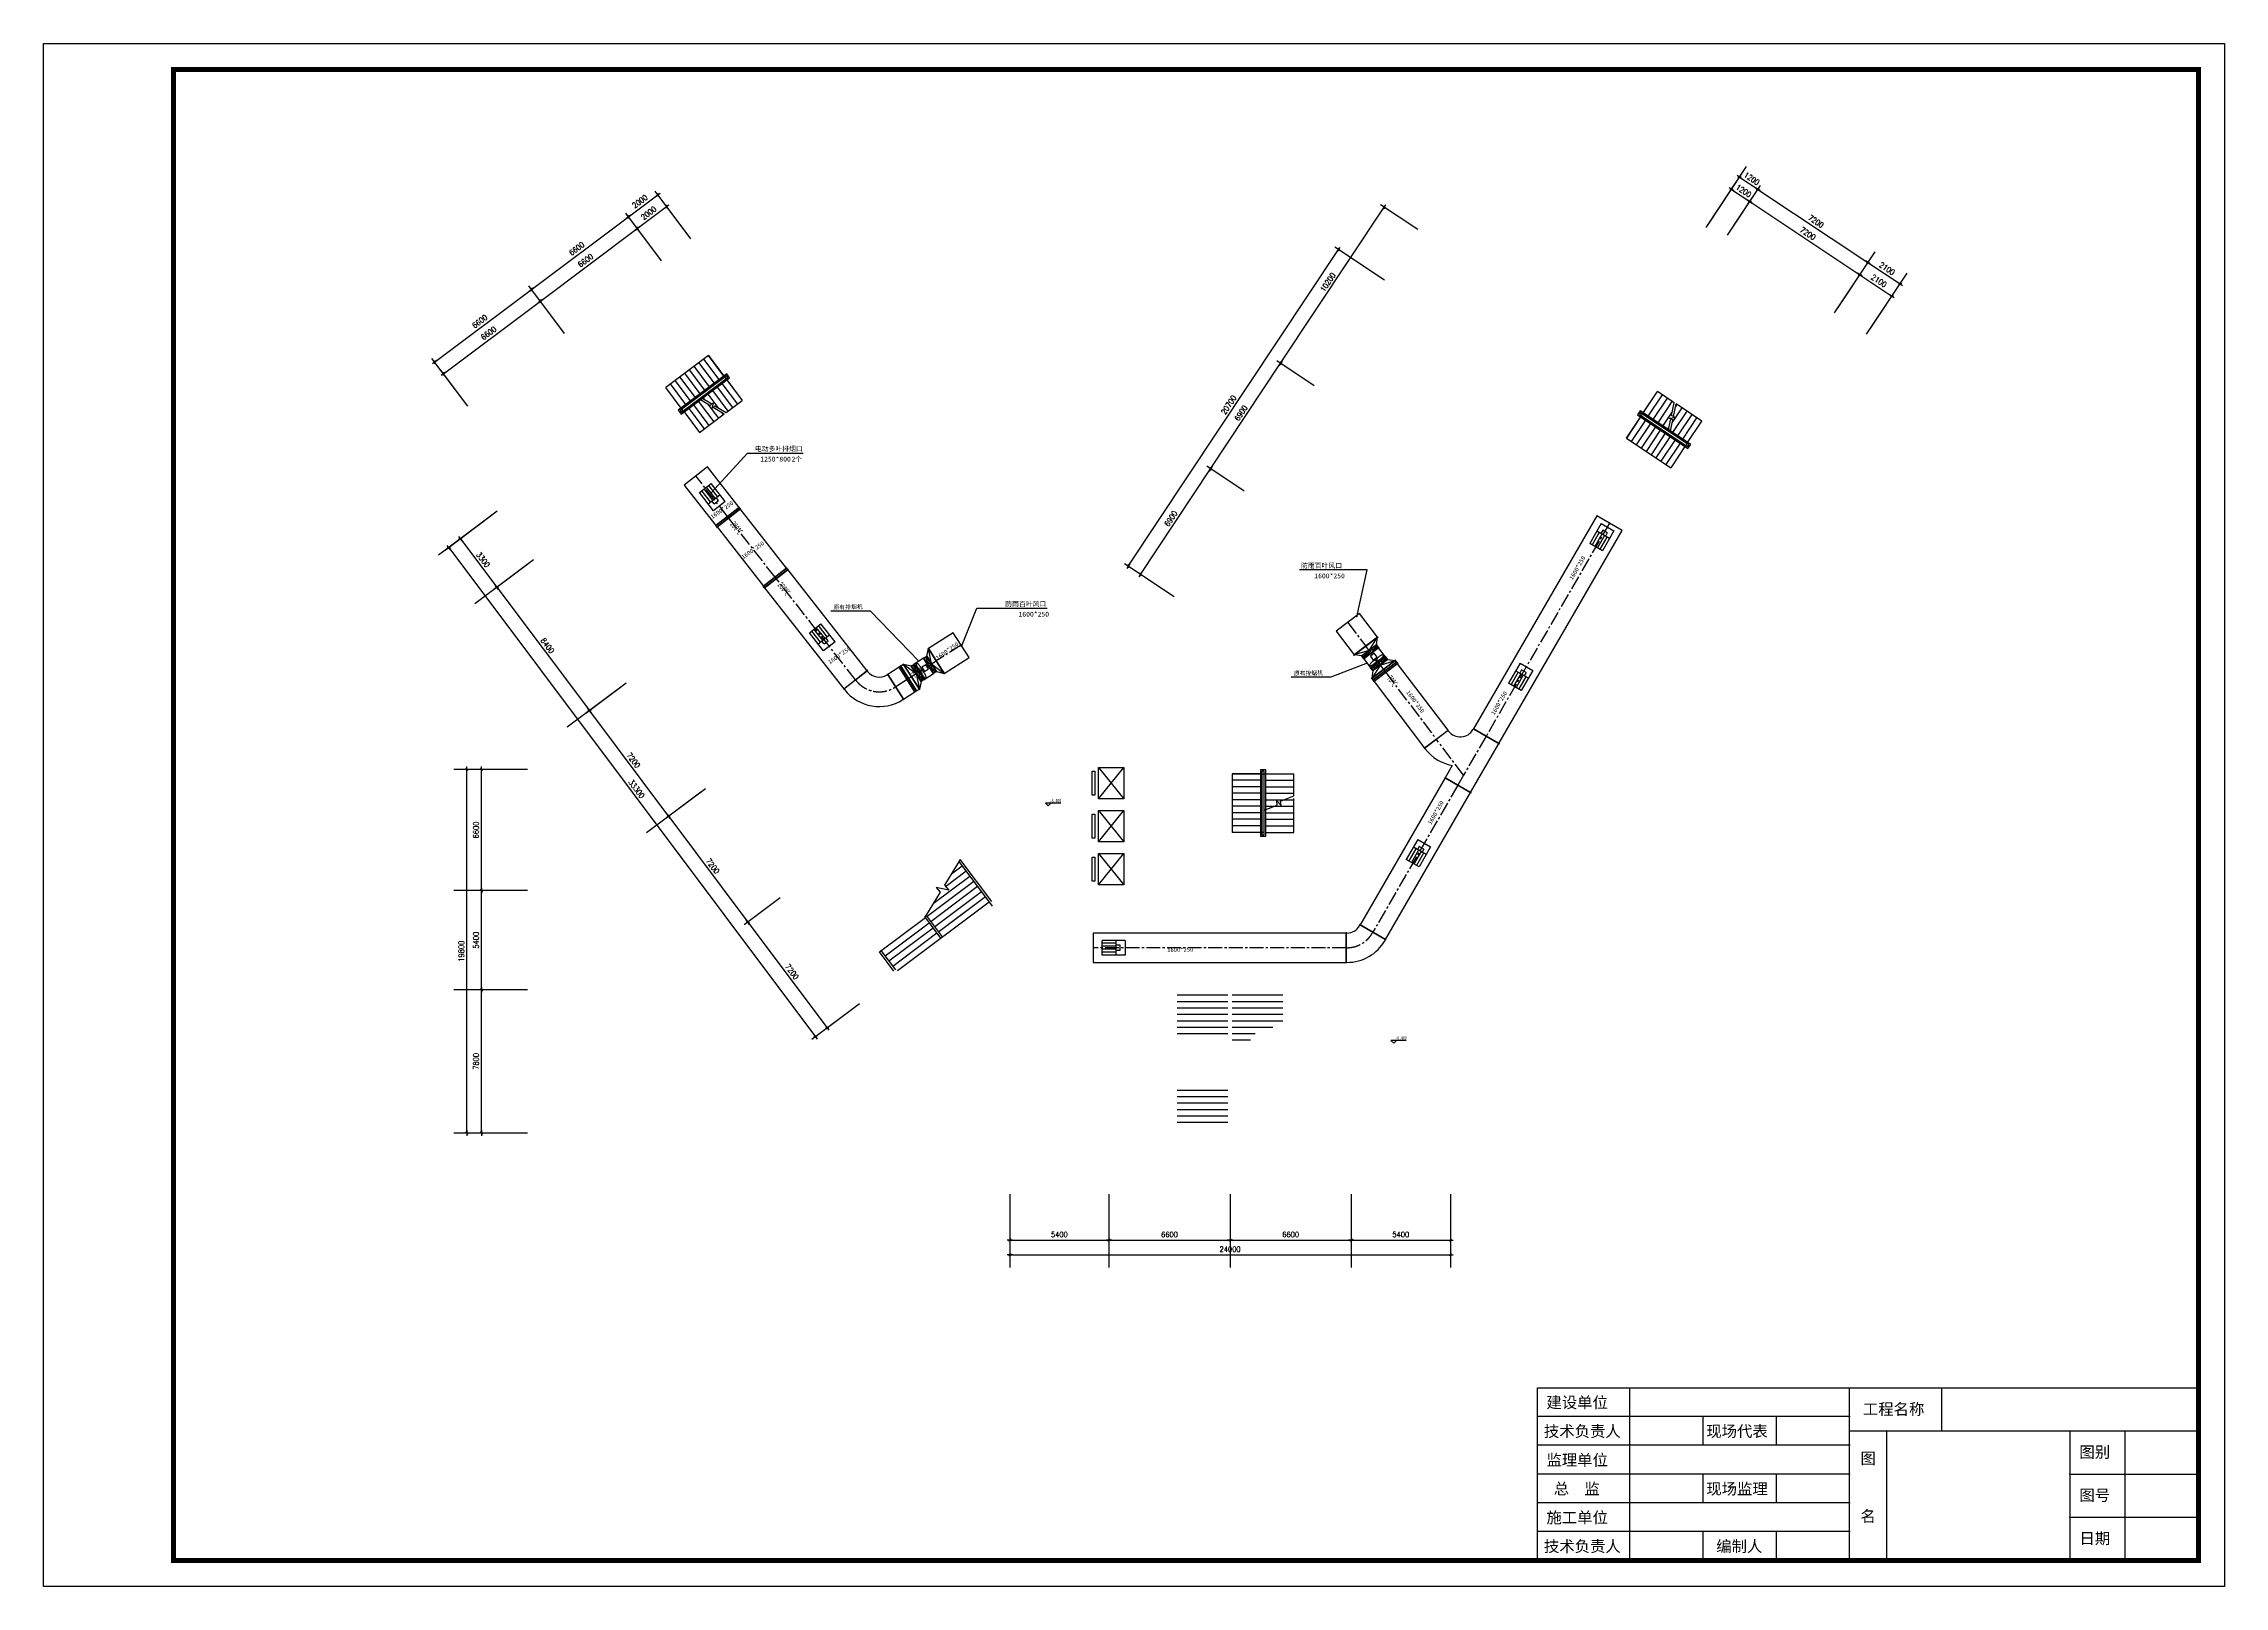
# Model space of a CAD drawing. Extents: x -149393 to 1177518, y -366685 to 296590.
# Drawn here: x 107848 to 226648, y -366685 to -282676 of the extents above; entities that cross this region are included whole.
import ezdxf

# ---------------------------------------------------------------- set-up
doc = ezdxf.new("R2010")
doc.units = 0
doc.header["$LTSCALE"] = 1000
doc.header["$MEASUREMENT"] = 0
doc.linetypes.add('CENTER2', pattern=[1.125, 0.75, -0.125, 0.125, -0.125])
doc.layers.get('0').update_dxf_attribs({"linetype": 'CONTINUOUS'})
for name, color, linetype in [('AXIS', 3, 'CONTINUOUS'), ('DIM_LEAD', 3, 'CONTINUOUS'), ('DOTE', 1, 'CONTINUOUS'), ('DUCT-排烟中心线', 5, 'CENTER2'), ('DUCT-排烟法兰', 4, 'CONTINUOUS'), ('DUCT-排烟管', 2, 'CONTINUOUS'), ('DUCT-排烟管端线', 4, 'CONTINUOUS'), ('DUCT-排烟管设备', 7, 'CONTINUOUS'), ('DUCT-排烟阀门', 7, 'CONTINUOUS'), ('DUCT-新风风口', 7, 'CONTINUOUS'), ('PUB_TITLE', 253, 'CONTINUOUS'), ('STAIR', 2, 'CONTINUOUS'), ('TEL_SYMB', 3, 'CONTINUOUS'), ('WALL', 9, 'CONTINUOUS'), ('冷媒管标注', 31, 'CONTINUOUS')]:
    doc.layers.add(name, color=color, linetype=linetype)
doc.styles.add('DIM_FONT', font='SIMPLEX.shx', dxfattribs={"width": 0.8})
doc.styles.add('HZ', font='')
doc.styles.get("Standard").update_dxf_attribs({"font": 'gbenor.shx', "bigfont": 'gbcbig.shx'})
doc.styles.add('宋体', font='')
doc.styles.get('HZ').set_extended_font_data('SimSun')
doc.styles.get('宋体').set_extended_font_data('SimSun')
doc.dimstyles.new('DIMN', dxfattribs={"dimtxt": 300, "dimasz": 1, "dimexe": 250, "dimexo": 300, "dimgap": 150, "dimtad": 1, "dimdec": 0, "dimdsep": 46, "dimtxsty": 'DIM_FONT', "dimblk": '_DIMX', "dimcen": 2.5, "dimclrt": 7, "dimadec": 0, "dimazin": 0, "dimtfac": 1, "dimtdec": 0, "dimtix": 1, "dimtmove": 2, "dimatfit": 3, "dimldrblk": '_DIMX', "dimfxl": 1, "dimtolj": 1, "dimarcsym": 0})

# ---------------------------------------------------------------- blocks, each defined once
blk = doc.blocks.new('_DIMX')
blk.add_line((-150, 0), (150, 0))
at = {"const_width": 50}
blk.add_lwpolyline([(-70, -70), (70, 70)], dxfattribs=at)
blk = doc.blocks.new('A$C1AEF7971')
at = {"layer": 'STAIR', "color": 59}
for p, q in [((2324, 4191), (0, 2448)), ((2388, 2491), (1549, 3610)), ((2646, 2685), (1807, 3803)), ((2905, 2878), (2065, 3997)), ((3163, 3072), (2324, 4191)), ((2324, 4191), (4160, 1743)), ((839, 1329), (0, 2448)), ((1097, 1523), (258, 2642)), ((1355, 1716), (516, 2835)), ((3321, 3190), (681, 1211)), ((1614, 1910), (775, 3029)), ((3306, 3090), (782, 1197)), ((839, 1000), (3478, 2980)), ((853, 1101), (3378, 2994)), ((3206, 3015), (882, 1272)), ((1872, 2104), (1033, 3223)), ((2130, 2297), (1291, 3416)), ((1935, 1912), (3278, 2919)), ((2804, 2474), (3643, 1355)), ((3062, 2668), (3902, 1549)), ((3378, 2994), (3306, 3090)), ((3478, 2980), (3321, 3190)), ((3321, 2862), (4160, 1743)), ((681, 1211), (839, 1000)), ((782, 1197), (853, 1101)), ((954, 1176), (882, 1272)), ((954, 1176), (1832, 1835)), ((1255, 1312), (2094, 194)), ((1513, 1506), (2352, 387)), ((1771, 1700), (2611, 581)), ((1832, 1835), (2420, 1473)), ((1935, 1912), (2510, 1558)), ((2030, 1893), (2085, 1819)), ((2280, 1559), (2869, 775)), ((2288, 2087), (2833, 1360)), ((2420, 1473), (2575, 1620)), ((2575, 1620), (2511, 1305)), ((2511, 1305), (2673, 1458)), ((2546, 2281), (3385, 1162)), ((2583, 1373), (3179, 1007)), ((2673, 1458), (3282, 1084)), ((3282, 1084), (4160, 1743)), ((997, 1119), (1836, 0)), ((1836, 0), (3179, 1007)), ((3028, 1099), (3127, 968))]:
    blk.add_line(p, q, dxfattribs=at)
at = {"layer": 'TEL_SYMB', "color": 59, "elevation": 1793}
blk.add_lwpolyline([(312, 1763, 0, 0, 0), (3339, 4033, 0, 0, 0), (4292, 2761, 0, 0, 0), (2973, 1771, 95.6, 0, 0), (2686, 1556, 0, 0, 0)], format="xyseb", dxfattribs=at)
at = {"layer": 'TEL_SYMB', "color": 59}
blk.add_lwpolyline([(1266, 491, 0, 0, 0), (2141, 1148, 95.6, 0, 0), (2428, 1363, 0, 0, 0)], format="xyseb", dxfattribs=at)
blk = doc.blocks.new('$风口$00000122')
for p, q in [((-250, -135), (-250, 135)), ((57.7, -135), (57.7, 135)), ((139.2, -48.6), (139.2, 48.6)), ((250, 135), (250, -135)), ((250, -135), (-250, -135)), ((139.2, -48.6), (57.7, -48.6))]:
    blk.add_line(p, q)
at = {"linetype": 'Continuous'}
for p, q in [((250, 135), (-250, 135)), ((57.7, 81), (-250, 81)), ((57.7, 27), (-250, 27)), ((139.2, 48.6), (57.7, 48.6)), ((57.7, -27), (-250, -27)), ((57.7, -81), (-250, -81))]:
    blk.add_line(p, q, dxfattribs=at)
blk = doc.blocks.new('$轴流风机$00000011')
for p, q in [((-500, 500, 0), (-500, -500, 0)), ((500, 500, 0), (-500, 500, 0)), ((-339, 135, 0), (-339, -135, 0)), ((88, 135, 0), (-339, 135, 0)), ((88, -135, 0), (88, 135, 0)), ((88, 0, 0), (288, 0, 0)), ((500, -500, 0), (500, 500, 0)), ((-500, -500, 0), (500, -500, 0)), ((-339, -135, 0), (88, -135, 0))]:
    blk.add_line(p, q)
for centre, radius, start, end in [((633, 238, 0), 465, 168.11261, 180), ((633, 238, 0), 465, 180, 191.88739), ((462, 274, 0), 291, 153.06034, 168.11261), ((462, 202, 0), 291, 191.88739, 206.93966), ((355, 329, 0), 170, 129.18213, 153.06034), ((355, 148, 0), 170, 206.93966, 230.81787), ((288, 410, 0), 64.8, 90, 129.18213), ((288, 66, 0), 64.8, 230.81787, 270), ((288, 410, 0), 64.8, 50.81787, 90), ((288, 66, 0), 64.8, 270, 309.18213), ((222, 329, 0), 170, 26.93966, 50.81787), ((222, 148, 0), 170, 309.18213, 333.06034), ((115, 274, 0), 291, 11.88739, 26.93966), ((115, 202, 0), 291, 333.06034, 348.11261), ((-56, 238, 0), 465, 0, 11.88739), ((-56, 238, 0), 465, 348.11261, 0), ((633, -238, 0), 465, 168.11261, 180), ((633, -238, 0), 465, 180, 191.88739), ((462, -202, 0), 291, 153.06034, 168.11261), ((462, -274, 0), 291, 191.88739, 206.93966), ((355, -148, 0), 170, 129.18213, 153.06034), ((355, -329, 0), 170, 206.93966, 230.81787), ((288, -66, 0), 64.8, 90, 129.18213), ((288, -410, 0), 64.8, 230.81787, 270), ((288, -66, 0), 64.8, 50.81787, 90), ((288, -410, 0), 64.8, 270, 309.18213), ((222, -148, 0), 170, 26.93966, 50.81787), ((222, -329, 0), 170, 309.18213, 333.06034), ((115, -202, 0), 291, 11.88739, 26.93966), ((115, -274, 0), 291, 333.06034, 348.11261), ((-56, -238, 0), 465, 0, 11.88739), ((-56, -238, 0), 465, 348.11261, 0)]:
    blk.add_arc(centre, radius, start, end)
for p in [(-500, 0, 0), (500, 0, 0)]:
    blk.add_point(p)
blk = doc.blocks.new('会签栏')
at = {"layer": 'PUB_TITLE', "color": 4, "lineweight": 30}
blk.add_lwpolyline([(-18000, 0), (-18000, 4700), (0, 4700)], dxfattribs=at)
at = {"layer": 'PUB_TITLE', "color": 4}
for points in [[(-15500, 4700), (-15500, 0)], [(-9500, 0), (-9500, 4700)], [(-7000, 4700), (-7000, 3525)], [(-9500, 3917), (-18000, 3917)], [(-13500, 3917), (-13500, 3133)], [(-11500, 3917), (-11500, 3133)], [(-9500, 3133), (-18000, 3133)], [(-9500, 3525), (0, 3525)], [(-8500, 3525), (-8500, 0)], [(-3500, 3525), (-3500, 0)], [(-2000, 3525), (-2000, 0)], [(-9500, 2350), (-18000, 2350)], [(-13500, 2350), (-13500, 1567)], [(-11500, 2350), (-11500, 1567)], [(-3500, 2350), (0, 2350)], [(-9500, 1567), (-18000, 1567)], [(-9500, 783), (-18000, 783)], [(-13500, 783), (-13500, 0)], [(-11500, 783), (-11500, 0)], [(-3500, 1175), (0, 1175)]]:
    blk.add_lwpolyline(points, dxfattribs=at)
at = {"layer": 'PUB_TITLE'}
for p in [(-9500, 3917), (-9500, 3133), (-9500, 2350), (-9500, 1567), (-9500, 783), (-3500, 1175)]:
    blk.add_point(p, dxfattribs=at)
at = {"layer": 'PUB_TITLE', "color": 4}
blk.add_point((-3500, 2350), dxfattribs=at)
at = {"lineweight": -3, "style": '宋体'}
for s, p in [('建设单位', (-17758, 4147)), ('工程名称', (-9140, 3965)), ('技术负责人', (-17828, 3363)), ('现场代表', (-13405, 3363)), ('图别', (-3241, 2796)), ('监理单位', (-17758, 2580)), ('图', (-9206, 2624)), ('总  监', (-17560, 1797)), ('现场监理', (-13405, 1797)), ('图号', (-3241, 1621)), ('施工单位', (-17758, 1013)), ('名', (-9206, 1049)), ('日期', (-3241, 446)), ('技术负责人', (-17828, 230)), ('编制人', (-13134, 230))]:
    blk.add_text(s, height=307, dxfattribs=at).set_placement(p)
blk = doc.blocks.new('GJGHJGHJ')
at = {"color": 59}
for p, q in [((164876.1, -78848.7), (166266.3, -80548.7)), ((164876.1, -80548.7), (166266.3, -78848.7)), ((162822, -80787.4), (161986.9, -80787.8)), ((161986.9, -80787.8), (162135.3, -80937.7)), ((162135.3, -80937.7), (162287.4, -80787.6)), ((164876.1, -81188.7), (166266.3, -82888.7)), ((164876.1, -82888.7), (166266.3, -81188.7)), ((164876.1, -83528.7), (166266.3, -85228.7)), ((164876.1, -85228.7), (166266.3, -83528.7)), ((181648.8, -93703.3), (180813.6, -93703.8)), ((180813.6, -93703.8), (180962.1, -93853.6)), ((180962.1, -93853.6), (181114.2, -93703.6))]:
    blk.add_line(p, q, dxfattribs=at)
for points in [[(164546.1, -79048.7), (164674.6, -79048.7), (164674.6, -80348.7), (164546.1, -80348.7)], [(164876.1, -78848.7), (166266.3, -78848.7), (166266.3, -80548.7), (164876.1, -80548.7)], [(164546.1, -81388.7), (164674.6, -81388.7), (164674.6, -82688.7), (164546.1, -82688.7)], [(164876.1, -81188.7), (166266.3, -81188.7), (166266.3, -82888.7), (164876.1, -82888.7)], [(164546.1, -83728.7), (164674.6, -83728.7), (164674.6, -85028.7), (164546.1, -85028.7)], [(164876.1, -83528.7), (166266.3, -83528.7), (166266.3, -85228.7), (164876.1, -85228.7)]]:
    blk.add_lwpolyline(points, close=True, dxfattribs=at)
at = {"layer": 'AXIS'}
for p, q in [((197977, -49445.7), (200190.6, -46114)), ((204973.6, -54094.2), (207187.1, -50762.5)), ((206722.7, -55256.3), (208936.3, -51924.6)), ((132126.5, -64889.7), (128926.5, -67289.7)), ((134106.5, -67529.7), (130906.5, -69929.7)), ((134106.5, -67529.7), (130906.5, -69929.7)), ((139146.5, -74249.7), (135946.5, -76649.7)), ((133771.7, -78948.7), (129771.7, -78948.7)), ((143466.5, -80009.7), (140266.5, -82409.7)), ((133771.7, -85548.7), (129771.7, -85548.7)), ((133771.7, -85548.7), (129771.7, -85548.7)), ((133771.7, -90948.7), (129771.7, -90948.7)), ((133771.7, -90948.7), (129771.7, -90948.7)), ((133771.7, -98748.7), (129771.7, -98748.7)), ((160049.8, -102074.4), (160049.8, -106074.4)), ((165449.8, -102074.4), (165449.8, -106074.4)), ((172049.8, -102074.4), (172049.8, -106074.4)), ((178649.8, -102074.4), (178649.8, -106074.4)), ((184049.8, -102074.4), (184049.8, -106074.4))]:
    blk.add_line(p, q, dxfattribs=at)
at = {"layer": 'DOTE', "color": 59}
for p, q in [((171929.8, -91248.7), (169169.8, -91248.7)), ((174929.8, -91248.7), (172169.8, -91248.7)), ((171929.8, -91598.7), (169169.8, -91598.7)), ((171929.8, -91948.7), (169169.8, -91948.7)), ((171929.8, -92298.7), (169169.8, -92298.7)), ((171929.8, -92648.7), (169169.8, -92648.7)), ((174929.8, -91598.7), (172169.8, -91598.7)), ((174929.8, -91948.7), (172169.8, -91948.7)), ((174929.8, -92298.7), (172169.8, -92298.7)), ((174929.8, -92648.7), (172169.8, -92648.7)), ((171929.8, -92998.7), (169169.8, -92998.7)), ((171929.8, -93348.7), (169169.8, -93348.7)), ((174373.5, -92998.7), (172169.8, -92998.7)), ((173419.4, -93348.7), (172169.8, -93348.7)), ((173156.1, -93698.7), (172169.8, -93698.7)), ((171929.8, -96428.7), (169169.8, -96428.7)), ((171929.8, -96778.7), (169169.8, -96778.7)), ((171929.8, -97128.7), (169169.8, -97128.7)), ((171929.8, -97478.7), (169169.8, -97478.7)), ((171929.8, -97828.7), (169169.8, -97828.7)), ((171929.8, -98178.7), (169169.8, -98178.7))]:
    blk.add_line(p, q, dxfattribs=at)
at = {"layer": 'STAIR', "color": 59}
for p, q in [((143632.5, -56410.1), (141308.9, -58152.9)), ((143697.1, -58109.9), (142858, -56991.1)), ((143955.3, -57916.2), (143116.2, -56797.4)), ((144213.5, -57722.6), (143374.4, -56603.8)), ((144471.7, -57529), (143632.5, -56410.1)), ((143632.5, -56410.1), (145468.5, -58858.1)), ((142148, -59271.7), (141308.9, -58152.9)), ((142406.2, -59078.1), (141567, -57959.3)), ((142664.3, -58884.4), (141825.2, -57765.6)), ((144629.4, -57410.6), (141990.2, -59390.1)), ((142922.5, -58690.8), (142083.4, -57572)), ((144615.1, -57511), (142090.6, -59404.4)), ((142148, -59600.4), (144787.2, -57621)), ((142162.3, -59500), (144686.8, -57606.7)), ((144514.7, -57586.3), (142191, -59329.1)), ((143180.7, -58497.2), (142341.6, -57378.3)), ((143438.9, -58303.5), (142599.8, -57184.7)), ((143243.6, -58689.1), (144586.4, -57682)), ((144113.1, -58126.6), (144952.2, -59245.4)), ((144371.2, -57933), (145210.4, -59051.8)), ((144686.8, -57606.7), (144615.1, -57511)), ((144787.2, -57621), (144629.4, -57410.6)), ((144629.4, -57739.3), (145468.5, -58858.1)), ((141990.2, -59390.1), (142148, -59600.4)), ((142262.7, -59424.7), (142191, -59329.1)), ((142262.7, -59424.7), (143140.8, -58766.2)), ((142563.9, -59288.5), (143403, -60407.3)), ((142822.1, -59094.8), (143661.2, -60213.6)), ((143080.3, -58901.2), (143919.4, -60020)), ((143140.8, -58766.2), (143729.2, -59127.7)), ((143243.6, -58689.1), (143819.1, -59042.7)), ((143338.5, -58707.5), (143393.9, -58781.4)), ((143589.1, -59041.6), (144177.6, -59826.3)), ((143596.7, -58513.9), (144142.2, -59241.2)), ((143729.2, -59127.7), (143884.1, -58981.1)), ((143884.1, -58981.1), (143819.6, -59296.1)), ((143819.6, -59296.1), (143981.7, -59142.6)), ((143854.9, -58320.3), (144694, -59439.1)), ((143891.9, -59227.7), (144487.7, -59593.8)), ((143981.7, -59142.6), (144590.5, -59516.7)), ((144590.5, -59516.7), (145468.5, -58858.1)), ((142090.6, -59404.4), (142162.3, -59500)), ((142305.7, -59482.1), (143144.9, -60600.9)), ((143144.9, -60600.9), (144487.7, -59593.8)), ((144337.3, -59501.4), (144435.8, -59632.7)), ((172169.8, -79185.4), (172169.8, -82374.8)), ((173705.4, -79185.4), (172169.8, -79185.4)), ((172169.8, -79185.4), (175529.8, -79185.4)), ((173705.4, -79539.8), (172169.8, -79539.8)), ((173994.1, -78968.9), (173705.4, -78968.9)), ((173705.4, -78968.9), (173705.4, -82591.4)), ((173915.4, -79047.6), (173784.1, -79047.6)), ((173784.1, -79047.6), (173784.1, -82512.6)), ((173784.1, -79185.4), (173784.1, -82374.8)), ((173915.4, -82512.6), (173915.4, -79047.6)), ((173915.4, -81028.5), (173915.4, -79185.4)), ((173994.1, -82591.4), (173994.1, -78968.9)), ((173994.1, -79185.4), (175529.8, -79185.4)), ((173994.1, -79539.8), (175529.8, -79539.8)), ((175529.8, -80390.6), (175529.8, -79185.4)), ((173705.4, -79894.2), (172169.8, -79894.2)), ((173705.4, -80248.6), (172169.8, -80248.6)), ((173705.4, -80602.9), (172169.8, -80602.9)), ((173994.1, -79894.2), (175529.8, -79894.2)), ((173994.1, -80248.6), (175529.8, -80248.6)), ((173994.1, -80602.9), (174992.4, -80602.9)), ((174620.7, -80890.9), (174593.9, -80658.3)), ((174593.9, -80658.3), (174828.1, -80922.4)), ((174800.1, -80678.9), (175529.8, -80390.6)), ((174828.1, -80922.4), (174800.1, -80678.9)), ((174992.4, -80602.9), (175529.8, -80602.9)), ((175529.8, -82374.8), (175529.8, -80531.7)), ((173705.4, -80957.3), (172169.8, -80957.3)), ((173705.4, -81311.7), (172169.8, -81311.7)), ((173705.4, -81666.1), (172169.8, -81666.1)), ((173915.4, -81169.6), (174620.7, -80890.9)), ((173915.4, -82374.8), (173915.4, -81169.6)), ((173994.1, -80957.3), (174452.7, -80957.3)), ((173994.1, -81311.7), (175529.8, -81311.7)), ((173994.1, -81666.1), (175529.8, -81666.1)), ((174452.7, -80957.3), (175529.8, -80957.3)), ((173705.4, -82020.4), (172169.8, -82020.4)), ((173705.4, -82374.8), (172169.8, -82374.8)), ((173705.4, -82591.4), (173994.1, -82591.4)), ((173915.4, -82374.8), (173784.1, -82374.8)), ((173784.1, -82512.6), (173915.4, -82512.6)), ((173994.1, -82020.4), (175529.8, -82020.4)), ((173994.1, -82374.8), (175529.8, -82374.8)), ((157349.8, -83858), (156488.7, -85259.5)), ((156871.8, -84636), (157459.9, -84194.9)), ((159116.9, -86404.1), (157285.6, -83962.6)), ((159068.3, -86140), (157349.8, -83858)), ((155545.8, -86943), (158089.9, -85034.9)), ((155755.8, -87223), (158299.9, -85314.9)), ((155874.5, -86259), (157879.9, -84754.9)), ((156737.7, -85522.5), (156030.7, -85377.8)), ((156030.7, -85377.8), (156264.3, -85624.6)), ((156488.7, -85259.5), (156737.7, -85522.5)), ((156544.8, -85318.7), (157669.9, -84474.9)), ((153937.6, -89899.1), (158929.9, -86154.9)), ((156264.3, -85624.6), (155461.7, -86930.8)), ((155965.7, -87503), (158509.9, -85594.9)), ((156175.7, -87783.1), (158719.9, -85874.9)), ((156714.5, -87379), (158719.9, -85874.9)), ((152953.8, -88887), (155449.8, -87015)), ((153259.8, -89095), (155659.8, -87295)), ((153469.7, -89375.1), (155869.7, -87575)), ((153679.6, -89655.1), (156079.7, -87855.1)), ((155413.7, -86966.8), (155509.7, -86894.8)), ((156289.6, -88135.1), (155413.7, -86966.8)), ((156385.6, -88063.1), (155509.7, -86894.8)), ((153737.1, -89931.8), (152953.8, -88887)), ((153833.1, -89859.8), (153049.8, -88815))]:
    blk.add_line(p, q, dxfattribs=at)
at = {"layer": 'TEL_SYMB', "color": 59, "elevation": 1793}
blk.add_lwpolyline([(141620.8, -58837.8, 0, 0, 0), (144647.4, -56567.9, 0, 0, 0), (145601.2, -57839.7, 0, 0, 0), (144281.6, -58829.5, 95.6, 0, 0), (143994.7, -59044.6, 0, 0, 0)], format="xyseb", dxfattribs=at)
at = {"layer": 'TEL_SYMB', "color": 59}
for points in [[(142574.7, -60109.6, 0, 0, 0), (143449.7, -59453.4, 95.6, 0, 0), (143736.5, -59238.3, 0, 0, 0)], [(174722.6, -82552, 0, 0, 0), (174722.6, -81351.1, 105, 0, 0), (174722.6, -80957.3, 0, 0, 0)]]:
    blk.add_lwpolyline(points, format="xyseb", dxfattribs=at)
at = {"rotation": 109.501830446718}
blk.add_blockref('A$C1AEF7971', (198364.8, -61709.4), dxfattribs=at)
at = {"color": 59, "style": 'HZ', "width": 0.7}
for p in [(162223.3, -80739.8), (181050, -93655.8)]:
    blk.add_text('-8.400', height=183.52, dxfattribs=at).set_placement(p)
at = {"layer": 'AXIS'}
for p1, p2, distance in [((141257.6, -51492.6), (142857.6, -50292.6), 3300), ((197977, -49445.7), (198976.5, -50109.7), 3300), ((197977, -49445.7), (198976.5, -50109.7), 2500), ((198976.5, -50109.7), (204973.6, -54094.2), 3300), ((135977.6, -55452.6), (141257.6, -51492.6), 3300), ((141257.6, -51492.6), (142857.6, -50292.6), 2500), ((176886.5, -58217.8), (182531.1, -49722), 2500), ((198976.5, -50109.7), (204973.6, -54094.2), 2500), ((135977.6, -55452.6), (141257.6, -51492.6), 2500), ((169249.7, -69712.2), (180704.9, -52470.7), 3300), ((204973.6, -54094.2), (206722.7, -55256.3), 3300), ((204973.6, -54094.2), (206722.7, -55256.3), 2500), ((130697.6, -59412.6), (135977.6, -55452.6), 3300), ((130697.6, -59412.6), (135977.6, -55452.6), 2500), ((173068.1, -63965), (176886.5, -58217.8), 2500), ((169249.7, -69712.2), (173068.1, -63965), 2500), ((132126.5, -64889.7), (152106.6, -91529.7), -3300), ((132126.5, -64889.7), (134106.5, -67529.7), -2500), ((134106.5, -67529.7), (139146.5, -74249.7), -2500), ((139146.5, -74249.7), (143466.5, -80009.7), -2500), ((133471.7, -98748.7), (133471.7, -78948.7), 3000), ((133771.7, -85548.7), (133771.7, -78948.7), 2500), ((143466.5, -80009.7), (147786.5, -85769.7), -2500), ((133771.7, -90948.7), (133771.7, -85548.7), 2500), ((147786.5, -85769.7), (152106.6, -91529.7), -2500), ((133771.7, -98748.7), (133771.7, -90948.7), 2500), ((160049.8, -102074.4), (165449.8, -102074.4), -2500), ((160049.8, -102074.4), (184049.8, -102074.4), -3300), ((165449.8, -102074.4), (172049.8, -102074.4), -2500), ((172049.8, -102074.4), (178649.8, -102074.4), -2500), ((178649.8, -102074.4), (184049.8, -102074.4), -2500)]:
    blk.add_aligned_dim(p1=p1, p2=p2, distance=distance, dimstyle='DIMN', dxfattribs=at).render()

msp = doc.modelspace()

# ---------------------------------------------------------------- linework, layer by layer
at = {"elevation": -28}
msp.add_lwpolyline([(155532.9, -316300), (152893.4, -313577.4), (150729, -313577.4)], dxfattribs=at)
msp.add_lwpolyline([(179956.4, -316420.2), (177972.2, -317179.2), (175807.8, -317179.2)])
at = {"layer": 'DIM_LEAD'}
for p, q in [((144208.2, -307145.7), (146197.3, -304977.4)), ((146197.3, -304977.4), (149232, -304977.4)), ((179951.3, -311338), (176258.3, -311338)), ((179385.1, -313881.4), (179951.3, -311338)), ((157857.6, -315506.7), (158689.6, -313423.9)), ((158689.6, -313423.9), (162512.2, -313423.9))]:
    msp.add_line(p, q, dxfattribs=at)
at = {"layer": 'DIM_LEAD', "const_width": 40}
for points in [[(144194.7, -307160.4, 1), (144221.8, -307130.9, 1)], [(179380.8, -313900.9, 1), (179389.5, -313861.9, 1)], [(157850.2, -315525.3, 1), (157865, -315488.1, 1)]]:
    msp.add_lwpolyline(points, format="xyb", close=True, dxfattribs=at)
at = {"layer": 'DUCT-排烟中心线'}
for p, q in [((145104.4, -308423.9), (143375.3, -306218.1)), ((147695.7, -311729.7), (145166.3, -308502.9)), ((193148, -308786.7), (186432.7, -320383.9)), ((152077.9, -317320.3), (147757.6, -311808.7)), ((178895.6, -314193.3), (179871.2, -315480.2)), ((157833.6, -315427.8), (156476.2, -316291.5)), ((180052.6, -315719.4), (179871.3, -315480.3)), ((155125.3, -317151.1), (154967.9, -317251.2)), ((155378.5, -316989.9), (155125.4, -317151)), ((156222.9, -316452.7), (156476, -316291.6)), ((180657.2, -316516.9), (180838.4, -316756)), ((180838.6, -316756.1), (180905.9, -316845)), ((180966.5, -316925), (183717.1, -320553.1)), ((152078.1, -317320.4), (152108.9, -317359.8)), ((154227.1, -317722.6), (154269.3, -317695.7)), ((154883.2, -317305.1), (154269.4, -317695.6)), ((185202.3, -322512.1), (183717.2, -320553.3)), ((186432.6, -320384.1), (185202.3, -322512.1)), ((184886.1, -323059), (180258, -331064.1)), ((185202.3, -322512.1), (184886.2, -323058.9)), ((180257.9, -331064.2), (180232.9, -331107.5)), ((178797, -331907.5), (165032.5, -331907.5)), ((178847.2, -331907.5), (178797.2, -331907.5))]:
    msp.add_line(p, q, dxfattribs=at)
for centre, start, end in [((153368.2, -316372.7), 218.091651, 302.468556), ((178847.2, -330307.5), 270, 330)]:
    msp.add_arc(centre, 1600, start, end, dxfattribs=at)
at = {"layer": 'DUCT-排烟法兰'}
for p, q in [((144443.4, -308942.2), (145765.6, -307905.8)), ((144505.2, -309021.1), (145827.4, -307984.6)), ((147034.6, -312248), (148356.8, -311211.5)), ((147096.5, -312326.8), (148418.7, -311290.4)), ((155938.3, -316005.6), (156507.3, -316899.9)), ((156025.2, -315582.9), (156927, -317000.2)), ((179201.9, -315987.7), (180540.7, -314972.8)), ((179630.3, -316039.7), (180475, -315399.3)), ((180595.9, -315558.8), (179751.2, -316199.2)), ((152739.1, -316802.1), (151416.9, -317838.5)), ((154720.3, -318404.4), (153818.4, -316987)), ((155334.2, -318013.7), (154432.3, -316596.4)), ((155418.8, -317960), (154516.9, -316542.6)), ((155576.3, -317859.7), (154674.4, -316442.3)), ((155094.1, -316542.7), (155663.1, -317437)), ((155263, -316435.2), (155832.1, -317329.5)), ((156338.4, -317007.3), (155769.4, -316113)), ((180113.8, -316677.5), (180958.5, -316037.1)), ((181507.9, -316248.6), (180169.1, -317263.5)), ((180234.8, -316837), (181079.5, -316196.6)), ((181575.3, -316337.6), (180236.6, -317352.5)), ((181635.9, -316417.4), (180297.1, -317432.4)), ((183047.8, -321060.7), (184386.6, -320045.7)), ((185705.5, -319963.5), (187159.9, -320804.4)), ((184158.9, -322638.5), (185613.4, -323479.4)), ((178797.1, -331067.5), (178797.1, -332747.5)), ((180985.4, -331484.1), (179530.5, -330644.1))]:
    msp.add_line(p, q, dxfattribs=at)
at = {"layer": 'DUCT-排烟管'}
for p, q in [((144005, -305724.6), (142745.7, -306711.6)), ((145734, -307930.4), (144005, -305724.6)), ((142745.7, -306711.6), (144474.8, -308917.4)), ((145734.1, -307930.5), (145795.8, -308009.2)), ((148325.3, -311236.1), (145796, -308009.4)), ((192455.6, -308385.8), (185740.4, -319983)), ((193840.3, -309187.6), (192455.6, -308385.8)), ((144536.6, -308996.3), (144474.9, -308917.6)), ((144536.7, -308996.5), (147066.1, -312223.2)), ((187125.1, -320784.8), (193840.3, -309187.6)), ((148325.4, -311236.3), (148387.1, -311315)), ((147127.9, -312302.1), (147066.2, -312223.4)), ((147128, -312302.2), (151448.3, -317813.8)), ((152707.6, -316826.7), (148387.2, -311315.1)), ((157404.2, -314752.8), (156046.7, -315616.5)), ((158263.1, -316102.7), (157404.2, -314752.8)), ((179533.1, -313710), (178258.1, -314676.6)), ((178258.1, -314676.6), (179233.7, -315963.5)), ((180508.7, -314996.9), (179533.1, -313710)), ((155954.5, -316030.8), (156046.5, -315616.7)), ((156222.9, -316452.7), (156046.5, -315616.7)), ((180052.6, -315719.4), (179233.8, -315963.6)), ((179654.1, -316021.5), (179233.8, -315963.6)), ((180052.6, -315719.4), (180508.8, -314997)), ((180451, -315417.3), (180508.8, -314997)), ((180451.1, -315417.5), (180572, -315576.9)), ((152738.5, -316866.2), (152707.7, -316826.9)), ((153839.8, -317020.8), (153797.6, -317047.6)), ((154453.7, -316630.2), (153840, -317020.7)), ((154453.9, -316630), (154538.3, -316576.4)), ((154695.8, -316476.1), (154538.4, -316576.3)), ((155110.1, -316568.1), (154696, -316476)), ((155378.5, -316989.9), (154696, -316476)), ((155110.3, -316568), (155279, -316460.6)), ((155378.5, -316989.9), (155554.9, -317825.9)), ((155785.6, -316138.3), (155954.3, -316030.9)), ((156222.9, -316452.7), (156905.5, -316966.6)), ((156491.2, -316874.6), (156322.4, -316982)), ((156491.3, -316874.5), (156905.5, -316966.6)), ((156905.6, -316966.4), (158263.1, -316102.7)), ((179775.1, -316181), (179654.3, -316021.6)), ((180258.6, -316818.8), (180137.8, -316659.5)), ((180657.2, -316516.9), (180200.9, -317239.3)), ((180258.7, -316819), (180200.9, -317239.3)), ((180657.2, -316516.9), (181475.9, -316272.7)), ((180934.7, -316055.3), (181055.5, -316214.7)), ((181055.6, -316214.9), (181475.9, -316272.7)), ((181543.4, -316361.6), (181476.1, -316272.8)), ((181543.5, -316361.8), (181603.9, -316441.5)), ((184354.6, -320069.8), (181604, -316441.7)), ((151448.4, -317813.9), (151479.3, -317853.3)), ((154656.6, -318397.5), (154698.7, -318370.7)), ((154698.9, -318370.6), (155312.7, -317980.1)), ((155397.2, -317926.3), (155312.8, -317979.9)), ((155397.4, -317926.2), (155554.7, -317826)), ((155647, -317411.8), (155554.9, -317825.9)), ((155815.9, -317304.3), (155647.1, -317411.7)), ((180201, -317239.5), (180268.4, -317328.3)), ((180328.9, -317408.1), (180268.5, -317328.4)), ((180329, -317408.3), (183079.6, -321036.4)), ((184385, -320109.8), (184354.8, -320070)), ((185740.1, -319983.6), (185715, -320026.9)), ((183079.7, -321036.6), (183109.9, -321076.4)), ((185578.8, -323459.3), (187100.2, -320827.8)), ((187100.2, -320827.8), (187125.2, -320784.5)), ((184193.5, -322658.6), (179565.4, -330663.6)), ((184582.5, -321985.8), (184193.6, -322658.4)), ((180950.6, -331464.5), (185578.7, -323459.4)), ((178797, -331107.5), (165032.5, -331107.5)), ((165032.5, -331107.5), (165032.5, -332707.5)), ((178797.2, -331107.5), (178847.2, -331107.5)), ((179540.1, -330707.5), (179565.1, -330664.2)), ((180950.7, -331464.2), (180925.7, -331507.5)), ((165032.5, -332707.5), (178797, -332707.5)), ((178847.2, -332707.5), (178797.2, -332707.5))]:
    msp.add_line(p, q, dxfattribs=at)
for centre, radius, start, end in [((153368.2, -316372.7), 800, 218.091651, 302.468556), ((153368.2, -316372.7), 2400, 218.091651, 302.468556), ((185022.5, -319626.5), 800, 217.166621, 329.965544), ((185022.5, -319626.5), 2400, 217.166621, 259.436765), ((178847.2, -330307.5), 800, 270, 330), ((178847.2, -330307.5), 2400, 270, 330)]:
    msp.add_arc(centre, radius, start, end, dxfattribs=at)
at = {"layer": 'DUCT-排烟管端线'}
for p, q in [((144474.8, -308917.4), (145734, -307930.4)), ((145734.1, -307930.5), (144474.9, -308917.6)), ((145795.8, -308009.2), (144536.6, -308996.3)), ((145796, -308009.4), (144536.7, -308996.5)), ((147066.1, -312223.2), (148325.3, -311236.1)), ((148325.4, -311236.3), (147066.2, -312223.4)), ((148387.1, -311315), (147127.9, -312302.1)), ((148387.2, -311315.1), (147128, -312302.2)), ((156905.5, -316966.6), (156046.5, -315616.7)), ((156046.7, -315616.5), (156905.6, -316966.4)), ((179233.7, -315963.5), (180508.7, -314996.9)), ((180508.8, -314997), (179233.8, -315963.6)), ((179654.1, -316021.5), (180451, -315417.3)), ((180451.1, -315417.5), (179654.3, -316021.6)), ((180572, -315576.9), (179775.1, -316181)), ((151448.3, -317813.8), (152707.6, -316826.7)), ((151448.4, -317813.9), (152707.7, -316826.9)), ((154698.7, -318370.7), (153839.8, -317020.8)), ((153840, -317020.7), (154698.9, -318370.6)), ((155312.7, -317980.1), (154453.7, -316630.2)), ((154453.9, -316630), (155312.8, -317979.9)), ((154538.3, -316576.4), (155397.2, -317926.3)), ((154538.4, -316576.3), (155397.4, -317926.2)), ((155554.7, -317826), (154695.8, -316476.1)), ((154696, -316476), (155554.9, -317825.9)), ((155647, -317411.8), (155110.1, -316568.1)), ((155647.1, -317411.7), (155110.3, -316568)), ((155815.9, -317304.3), (155279, -316460.6)), ((156322.4, -316982), (155785.6, -316138.3)), ((156491.2, -316874.6), (155954.3, -316030.9)), ((155954.5, -316030.8), (156491.3, -316874.5)), ((180934.7, -316055.3), (180137.8, -316659.5)), ((180200.9, -317239.3), (181475.9, -316272.7)), ((181476.1, -316272.8), (180201, -317239.5)), ((181055.5, -316214.7), (180258.6, -316818.8)), ((181055.6, -316214.9), (180258.7, -316819)), ((180268.4, -317328.3), (181543.4, -316361.6)), ((181543.5, -316361.8), (180268.5, -317328.4)), ((181603.9, -316441.5), (180328.9, -317408.1)), ((181604, -316441.7), (180329, -317408.3)), ((183079.6, -321036.4), (184354.6, -320069.8)), ((184354.8, -320070), (183079.7, -321036.6)), ((187125.2, -320784.5), (185740.1, -319983.6)), ((185740.4, -319983), (187125.1, -320784.8)), ((185578.7, -323459.4), (184193.5, -322658.6)), ((184193.6, -322658.4), (185578.8, -323459.3)), ((178797, -332707.5), (178797, -331107.5)), ((178797.2, -332707.5), (178797.2, -331107.5)), ((180950.7, -331464.2), (179565.1, -330664.2)), ((179565.4, -330663.6), (180950.6, -331464.5))]:
    msp.add_line(p, q, dxfattribs=at)
at = {"layer": 'DUCT-排烟阀门'}
for p, q in [((145108.4, -308429), (145162.4, -308497.8)), ((145110.9, -308458.3), (145110.4, -308462.6)), ((145110.4, -308462.6), (145110.6, -308466.9)), ((145110.6, -308466.9), (145111.6, -308471.2)), ((145112.2, -308454.1), (145110.9, -308458.3)), ((145111.6, -308471.2), (145113.3, -308475.2)), ((145114.2, -308450.2), (145112.2, -308454.1)), ((145113.3, -308475.2), (145115.7, -308478.8)), ((145116.8, -308446.7), (145114.2, -308450.2)), ((145115.7, -308478.8), (145118.7, -308482)), ((145120, -308443.7), (145116.8, -308446.7)), ((145118.7, -308482), (145122.2, -308484.6)), ((145123.6, -308441.4), (145120, -308443.7)), ((145122.2, -308484.6), (145126, -308486.6)), ((145127.6, -308439.6), (145123.6, -308441.4)), ((145126, -308486.6), (145130.2, -308487.9)), ((145131.9, -308438.7), (145127.6, -308439.6)), ((145130.2, -308487.9), (145134.5, -308488.4)), ((145136.2, -308438.4), (145131.9, -308438.7)), ((145134.5, -308488.4), (145138.9, -308488.2)), ((145140.5, -308439), (145136.2, -308438.4)), ((145138.9, -308488.2), (145143.1, -308487.2)), ((145144.7, -308440.2), (145140.5, -308439)), ((145143.1, -308487.2), (145147.1, -308485.5)), ((145148.6, -308442.2), (145144.7, -308440.2)), ((145147.1, -308485.5), (145150.8, -308483.1)), ((145152.1, -308444.8), (145148.6, -308442.2)), ((145150.8, -308483.1), (145154, -308480.1)), ((145155.1, -308448), (145152.1, -308444.8)), ((145154, -308480.1), (145156.6, -308476.6)), ((145157.4, -308451.6), (145155.1, -308448)), ((145156.6, -308476.6), (145158.6, -308472.7)), ((145159.1, -308455.7), (145157.4, -308451.6)), ((145158.6, -308472.7), (145159.8, -308468.6)), ((145160.1, -308459.9), (145159.1, -308455.7)), ((145159.8, -308468.6), (145160.4, -308464.2)), ((145160.4, -308464.2), (145160.1, -308459.9)), ((147699.7, -311734.7), (147753.6, -311803.6)), ((147702.2, -311764), (147701.7, -311768.3)), ((147701.7, -311768.3), (147701.9, -311772.7)), ((147701.9, -311772.7), (147702.9, -311776.9)), ((147703.4, -311759.8), (147702.2, -311764)), ((147702.9, -311776.9), (147704.6, -311780.9)), ((147705.4, -311756), (147703.4, -311759.8)), ((147704.6, -311780.9), (147707, -311784.6)), ((147708, -311752.5), (147705.4, -311756)), ((147707, -311784.6), (147709.9, -311787.8)), ((147711.2, -311749.5), (147708, -311752.5)), ((147709.9, -311787.8), (147713.4, -311790.4)), ((147714.9, -311747.1), (147711.2, -311749.5)), ((147713.4, -311790.4), (147717.3, -311792.4)), ((147718.9, -311745.4), (147714.9, -311747.1)), ((147717.3, -311792.4), (147721.5, -311793.6)), ((147723.1, -311744.4), (147718.9, -311745.4)), ((147721.5, -311793.6), (147725.8, -311794.2)), ((147727.5, -311744.2), (147723.1, -311744.4)), ((147725.8, -311794.2), (147730.2, -311793.9)), ((147731.8, -311744.7), (147727.5, -311744.2)), ((147730.2, -311793.9), (147734.4, -311792.9)), ((147736, -311746), (147731.8, -311744.7)), ((147734.4, -311792.9), (147738.4, -311791.2)), ((147739.9, -311747.9), (147736, -311746)), ((147738.4, -311791.2), (147742.1, -311788.8)), ((147743.3, -311750.6), (147739.9, -311747.9)), ((147742.1, -311788.8), (147745.2, -311785.9)), ((147746.3, -311753.7), (147743.3, -311750.6)), ((147745.2, -311785.9), (147747.9, -311782.4)), ((147748.7, -311757.4), (147746.3, -311753.7)), ((147747.9, -311782.4), (147749.8, -311778.5)), ((147750.4, -311761.4), (147748.7, -311757.4)), ((147749.8, -311778.5), (147751.1, -311774.3)), ((147751.4, -311765.7), (147750.4, -311761.4)), ((147751.1, -311774.3), (147751.6, -311770)), ((147751.6, -311770), (147751.4, -311765.7)), ((179705.7, -316041.6), (179875.6, -316003.5)), ((179977.4, -315776.7), (179724.2, -316113.9)), ((180256.5, -315565), (179824, -316143.9)), ((179877.8, -315852.2), (180154.5, -315784.1)), ((180091.9, -315890.4), (179903.1, -315934.9)), ((180517.2, -315606.2), (180099.4, -315720.9)), ((180293.5, -315787.9), (180142.7, -315837.6)), ((180479, -315454.2), (180151.2, -315895.9)), ((180191.9, -315614), (180474.5, -315544.7)), ((180358.1, -315488), (180475.2, -315459.3)), ((180538.2, -315532.3), (180423.5, -315689.4)), ((155684.8, -317098.3), (155143.3, -316619.8)), ((155496.7, -316802.7), (155181.4, -316522.7)), ((155254.9, -316510.3), (155279, -316682.7)), ((155374, -316907.6), (155345.1, -316715.7)), ((155777, -317329), (155363.6, -316966.1)), ((155459.6, -317116.9), (155422.4, -316962.5)), ((155429.6, -316697.3), (155474.8, -316978.6)), ((155622.4, -317354.7), (155542.3, -316928.8)), ((155641.2, -317029.8), (155687.2, -317317.2)), ((156360.1, -316668.6), (155818.6, -316190.1)), ((156172, -316373), (155856.7, -316093.1)), ((155930.2, -316080.6), (155954.3, -316253)), ((156049.2, -316477.9), (156020.4, -316286)), ((156452.3, -316899.3), (156038.9, -316536.5)), ((156134.9, -316687.2), (156097.7, -316532.8)), ((156104.9, -316267.6), (156150, -316548.9)), ((156297.6, -316925), (156217.6, -316499.2)), ((156369.6, -316951.9), (156222.4, -316824.8)), ((156316.5, -316600.1), (156362.5, -316887.5)), ((156428.5, -316776.2), (156447.5, -316895.2)), ((180189.3, -316679.4), (180359.2, -316641.3)), ((180460.9, -316414.5), (180207.7, -316751.7)), ((180740.1, -316202.8), (180307.6, -316781.7)), ((180361.3, -316490), (180638, -316422)), ((180575.5, -316528.2), (180386.7, -316572.7)), ((181000.8, -316244), (180582.9, -316358.7)), ((180777.1, -316425.8), (180626.2, -316475.4)), ((180962.5, -316092), (180634.7, -316533.7)), ((180675.4, -316251.9), (180958.1, -316182.5)), ((180841.7, -316125.8), (180958.8, -316097.1)), ((181021.7, -316170.1), (180907, -316327.3)), ((180909.8, -316850.1), (180962.6, -316919.8)), ((180911.8, -316879.4), (180911.2, -316883.7)), ((180911.2, -316883.7), (180911.4, -316888.1)), ((180911.4, -316888.1), (180912.3, -316892.3)), ((180913.2, -316875.3), (180911.8, -316879.4)), ((180912.3, -316892.3), (180914, -316896.4)), ((180915.2, -316871.4), (180913.2, -316875.3)), ((180914, -316896.4), (180916.3, -316900.1)), ((180917.9, -316868), (180915.2, -316871.4)), ((180916.3, -316900.1), (180919.2, -316903.3)), ((180921.1, -316865), (180917.9, -316868)), ((180919.2, -316903.3), (180922.7, -316906)), ((180924.8, -316862.7), (180921.1, -316865)), ((180922.7, -316906), (180926.5, -316908)), ((180928.8, -316861.1), (180924.8, -316862.7)), ((180926.5, -316908), (180930.7, -316909.3)), ((180933.1, -316860.2), (180928.8, -316861.1)), ((180930.7, -316909.3), (180935, -316909.9)), ((180937.4, -316860), (180933.1, -316860.2)), ((180935, -316909.9), (180939.3, -316909.8)), ((180941.8, -316860.6), (180937.4, -316860)), ((180939.3, -316909.8), (180943.6, -316908.8)), ((180945.9, -316861.9), (180941.8, -316860.6)), ((180943.6, -316908.8), (180947.6, -316907.2)), ((180949.8, -316864), (180945.9, -316861.9)), ((180947.6, -316907.2), (180951.3, -316904.9)), ((180953.2, -316866.6), (180949.8, -316864)), ((180951.3, -316904.9), (180954.5, -316902)), ((180956.1, -316869.9), (180953.2, -316866.6)), ((180954.5, -316902), (180957.2, -316898.5)), ((180958.5, -316873.5), (180956.1, -316869.9)), ((180957.2, -316898.5), (180959.2, -316894.7)), ((180960.1, -316877.6), (180958.5, -316873.5)), ((180959.2, -316894.7), (180960.6, -316890.5)), ((180961, -316881.8), (180960.1, -316877.6)), ((180960.6, -316890.5), (180961.2, -316886.2)), ((180961.2, -316886.2), (180961, -316881.8)), ((154888.6, -317301.6), (154962.5, -317254.7)), ((154900.8, -317274.9), (154900.6, -317279.2)), ((154900.6, -317279.2), (154901.1, -317283.6)), ((154901.7, -317270.6), (154900.8, -317274.9)), ((154901.1, -317283.6), (154902.5, -317287.7)), ((154903.4, -317266.6), (154901.7, -317270.6)), ((154902.5, -317287.7), (154904.5, -317291.6)), ((154905.7, -317262.9), (154903.4, -317266.6)), ((154904.5, -317291.6), (154907.1, -317295)), ((154908.7, -317259.7), (154905.7, -317262.9)), ((154907.1, -317295), (154910.3, -317298)), ((154912.1, -317257.1), (154908.7, -317259.7)), ((154910.3, -317298), (154914, -317300.3)), ((154916, -317255.1), (154912.1, -317257.1)), ((154914, -317300.3), (154918, -317302)), ((154920.2, -317253.7), (154916, -317255.1)), ((154918, -317302), (154922.3, -317302.9)), ((154924.5, -317253.2), (154920.2, -317253.7)), ((154922.3, -317302.9), (154926.6, -317303.1)), ((154928.8, -317253.4), (154924.5, -317253.2)), ((154926.6, -317303.1), (154931, -317302.6)), ((154933.1, -317254.3), (154928.8, -317253.4)), ((154931, -317302.6), (154935.1, -317301.3)), ((154937.1, -317256), (154933.1, -317254.3)), ((154935.1, -317301.3), (154939, -317299.2)), ((154940.8, -317258.3), (154937.1, -317256)), ((154939, -317299.2), (154942.4, -317296.6)), ((154944, -317261.3), (154940.8, -317258.3)), ((154942.4, -317296.6), (154945.4, -317293.4)), ((154946.6, -317264.7), (154944, -317261.3)), ((154945.4, -317293.4), (154947.7, -317289.7)), ((154948.7, -317268.6), (154946.6, -317264.7)), ((154947.7, -317289.7), (154949.4, -317285.7)), ((154950, -317272.8), (154948.7, -317268.6)), ((154949.4, -317285.7), (154950.3, -317281.4)), ((154950.5, -317277.1), (154950, -317272.8)), ((154950.3, -317281.4), (154950.5, -317277.1)), ((155694.3, -317381.6), (155547.1, -317254.5)), ((155753.2, -317205.8), (155772.2, -317324.9))]:
    msp.add_line(p, q, dxfattribs=at)
at = {"layer": 'PUB_TITLE'}
msp.add_lwpolyline([(107847.9, -282676.1), (226647.9, -282676.1), (226647.9, -366684.6), (107847.9, -366684.6)], close=True, dxfattribs=at)
at = {"layer": 'PUB_TITLE', "const_width": 270.7}
msp.add_lwpolyline([(114919.4, -284090.4), (225233.6, -284090.4), (225233.6, -365270.4), (114919.4, -365270.4), (114919.4, -284090.4)], close=True, dxfattribs=at)

# ---------------------------------------------------------------- block references
msp.add_blockref('GJGHJGHJ', (431.5, -243249.6))
at = {"layer": 'DUCT-排烟管设备', "zscale": 1000}
for p, xscale, rotation in [((180354.9, -316118.2, -19), 0.6000000000496923, 307.1666211282692), ((155800.7, -316721.3, -28), 0.6000000000347018, 212.4685561406997)]:
    msp.add_blockref('$轴流风机$00000011', p, dxfattribs=dict(at, xscale=xscale, rotation=rotation))
at = {"layer": 'DUCT-新风风口', "yscale": 2.962962962919846}
for p, xscale, rotation in [((144278.8, -307370.7, 200000), 2.499999999998157, 308.0916510365613), ((192732.6, -309549.9, 200000), 2.500000000020487, 60.00000000027108), ((150263.7, -315005.8, 200000), 2.499999999998157, 308.0916510365613), ((188311.9, -317155.3, 200000), 2.500000000020487, 60.00000000027108), ((182741.8, -326761.9, 200000), 2.500000000020487, 60.00000000027108)]:
    msp.add_blockref('$风口$00000122', p, dxfattribs=dict(at, xscale=xscale, rotation=rotation))
at = {"layer": 'DUCT-新风风口', "xscale": 2.5, "yscale": 2.962962962919846}
msp.add_blockref('$风口$00000122', (166138, -331907.5, 200000), dxfattribs=at)
at = {"layer": 'WALL', "xscale": 2, "yscale": 2, "zscale": 2}
msp.add_blockref('会签栏', (225233.6, -365270.4), dxfattribs=at)

# ---------------------------------------------------------------- texts
at = {"layer": 'DIM_LEAD', "color": 7, "style": '宋体'}
for s, height, p in [('电动多叶排烟口', 265.82, (146595.8, -304872.4)), ('1250*800', 265.82, (146889.7, -305432.4)), ('2', 265.8, (148590.9, -305432.4)), ('个', 265.8, (148780, -305432.4)), ('防雨百叶风口', 265.82, (176347.9, -311233)), ('1600*250', 265.82, (177071.5, -311793)), ('防雨百叶风口', 265.82, (160233.3, -313318.9)), ('1600*250', 265.82, (160956.9, -313878.9))]:
    msp.add_text(s, height=height, dxfattribs=at).set_placement(p)
at = {"layer": 'DUCT-排烟阀门', "width": 0.6}
for s, rotation, p in [('280%%dC', 308.091651, (145221.2, -308856.5, -28)), ('280%%dC', 308.091651, (147812.4, -312162.3, -28)), ('70%%dC', 32.468556, (155289.5, -317254, -28)), ('70%%dC', 307.166621, (180990.1, -317245.7, -19))]:
    msp.add_text(s, height=350, rotation=rotation, dxfattribs=at).set_placement(p)
at = {"layer": '冷媒管标注', "style": '宋体'}
for s, rotation, p in [('1600*250', 34.957028, (144278.4, -308562.1)), ('1600*250', 34.957028, (145962.7, -310753.2)), ('1600*250', 60.285663, (191143, -311896.9)), ('原有排烟机', 1.082891, (150877.2, -313480.5, 0)), ('1600*250', 34.957028, (150682.6, -316477.5, -28)), ('1600*250', 34.957028, (156548.4, -316245.6)), ('原有排烟机', 1.082891, (175956, -317082.3, 28)), ('1600*250', 306.433931, (182064.4, -318000.6, 28)), ('1600*250', 60.285663, (186880.7, -319257.9)), ('1600*250', 60.285663, (183429.5, -325224.7)), ('1600*250', 0.72144, (169055.7, -332141.4))]:
    msp.add_text(s, height=227.85, rotation=rotation, dxfattribs=at).set_placement(p)

doc.saveas('drawing.dxf')
